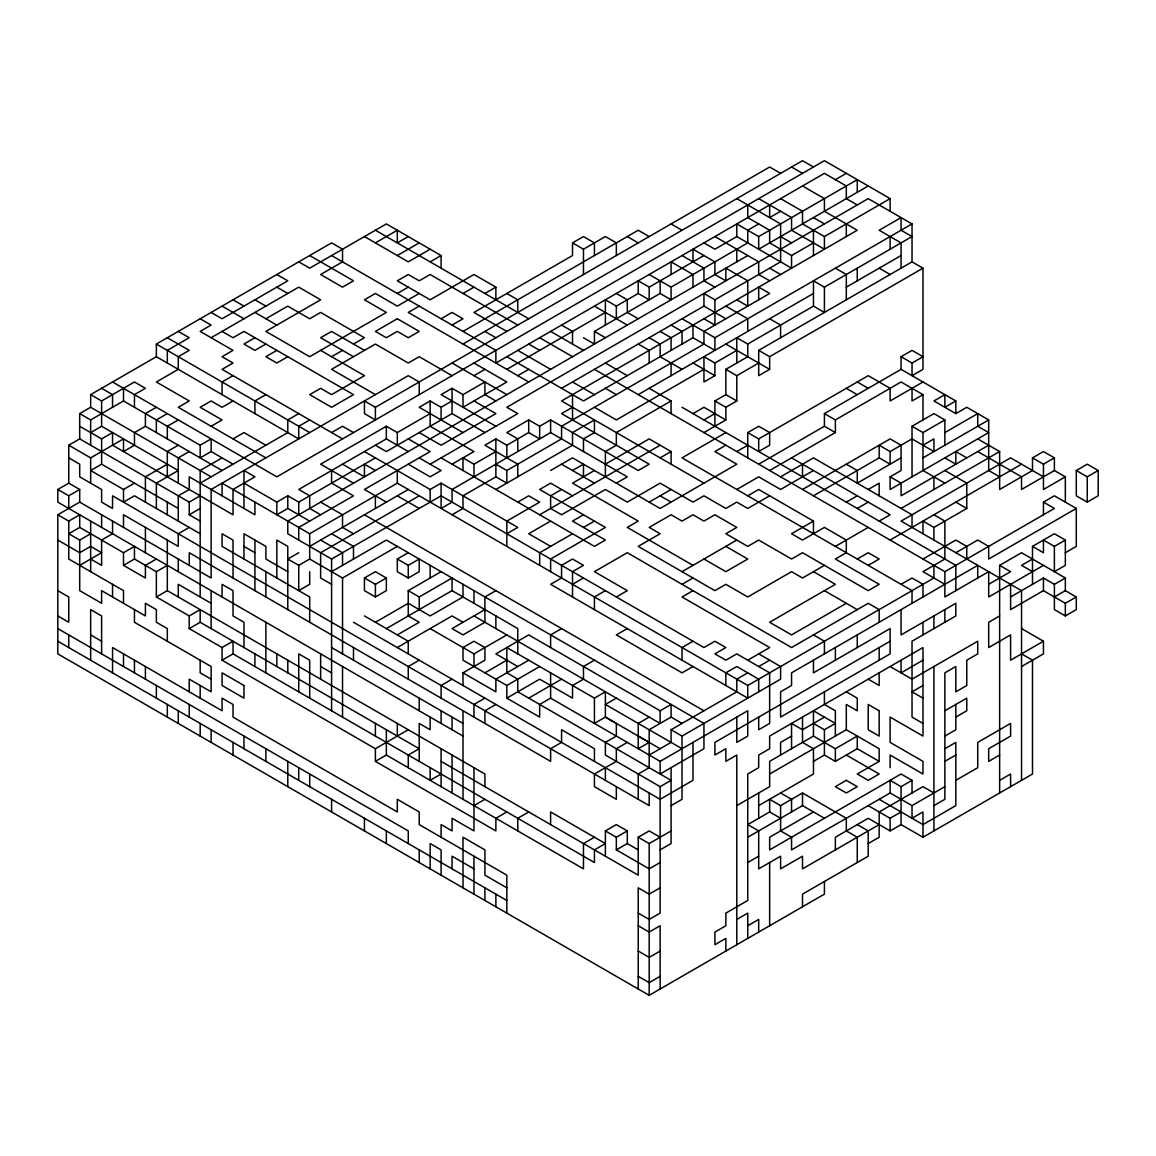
<?xml version="1.0" encoding="UTF-8"?>
<svg xmlns="http://www.w3.org/2000/svg" width="1156" height="1156" viewBox="0 0 1156 1156"><rect width="100%" height="100%" fill="white"/><g stroke="black" fill="none" stroke-linecap="round" stroke-linejoin="round"><path stroke-width="1.5" d="M309.692 419.931L298.739 426.246L298.739 438.89L156.363 356.698L156.363 344.055L331.584 242.89L342.537 249.205L342.537 261.863L320.631 274.507L342.537 287.15L353.49 280.821L309.692 255.534M211.129 476.836L90.659 407.288L90.659 394.63L156.363 356.698M463.007 736.069L57.8 502.123L57.8 489.479L68.753 483.15L68.753 445.219L79.706 438.89L79.706 413.602L90.659 407.288M90.659 394.63L101.612 400.959L134.457 381.986L145.41 388.315L134.457 394.63L134.457 407.288M211.129 337.725L298.739 287.15L320.631 299.794L265.88 331.411L309.692 356.698L386.35 312.438L364.443 299.794L375.397 293.465L397.303 306.123L419.209 293.465M375.397 242.89L397.303 230.246L397.303 242.89L408.256 236.561M79.706 413.602L90.659 419.931L123.504 400.959L200.176 445.219L211.129 438.89L211.129 451.548L233.021 464.192M265.88 318.767L287.786 306.123L309.692 318.767L320.631 312.438L364.443 337.725L353.49 344.055M90.659 432.575L101.612 426.246L178.27 470.506L156.363 483.15L156.363 508.452M254.927 337.725L243.974 344.055L254.927 350.369L265.88 344.055M397.303 255.534L419.209 242.89M79.706 426.246L101.612 438.89L112.551 432.575L112.551 445.219L233.021 514.767L233.021 489.479L254.927 476.836L243.974 470.506L243.974 508.452M156.363 407.288L145.41 413.602L145.41 426.246L222.068 470.506M430.148 249.205L408.256 261.863L364.443 236.561M68.753 445.219L90.659 457.863L123.504 438.89L123.504 451.548L134.457 445.219L134.457 432.575L145.41 426.246M167.317 413.602L156.363 419.931L156.363 432.575M233.021 375.671L222.068 381.986L222.068 394.63M276.833 350.369L265.88 356.698L276.833 363.027L287.786 356.698M430.148 261.863L441.101 255.534L441.101 268.178M178.27 508.452L101.612 464.192L90.659 470.506L123.504 489.479L134.457 483.15M178.27 419.931L167.317 426.246L167.317 438.89M397.303 293.465L408.256 287.15M57.8 489.479L68.753 495.808L79.706 489.479L79.706 502.123L57.8 514.767L57.8 653.877L649.181 995.316L824.416 894.137L824.416 881.493M233.021 400.959L222.068 407.288L211.129 400.959L200.176 407.288L222.068 419.931L211.129 426.246M178.27 445.219L167.317 451.548L167.317 476.836M265.88 394.63L254.927 400.959L254.927 413.602M331.584 356.698L342.537 350.369M419.209 306.123L408.256 312.438L528.711 381.986M57.8 514.767L68.753 521.096L79.706 514.767L79.706 527.411L68.753 533.74L79.706 540.069L90.659 533.74M167.317 464.192L145.41 476.836L145.41 502.123M189.223 451.548L178.27 457.863L178.27 483.15M463.007 293.465L473.96 287.15M211.129 451.548L200.176 457.863L200.176 445.219M233.021 438.89L243.974 432.575L265.88 445.219M441.101 318.767L452.054 312.438L463.007 318.767L452.054 325.082M484.913 293.465L495.866 287.15L495.866 299.794M506.819 331.411L473.96 312.438L572.523 255.534L572.523 242.89L583.477 236.561L594.43 242.89L594.43 255.534M222.068 457.863L200.176 470.506L200.176 596.973M298.739 413.602L287.786 419.931L287.786 432.575L200.176 483.15M572.523 242.89L583.477 249.219L605.383 236.561L616.336 242.89L616.336 255.534M463.007 331.411L638.228 230.246L649.181 236.561M79.706 565.356L101.612 552.712L90.659 546.383L79.706 552.712L57.8 540.069M79.706 438.89L189.223 502.123L200.176 495.808M463.007 344.055L769.65 167.013L780.603 173.342M123.504 552.712L134.457 546.383L134.457 559.027L123.504 565.356L123.504 552.712L79.706 527.411M189.223 502.123L189.223 514.767L200.176 508.452M331.584 432.575L342.537 426.246L353.49 432.575M375.397 407.288L375.397 419.931L364.443 413.602L364.443 400.959L375.397 407.288L802.51 160.698L813.463 167.013M189.223 527.411L178.27 533.74L178.27 546.383L123.504 514.767L123.504 527.411M156.363 559.027L145.41 565.356L145.41 578L123.504 565.356M430.148 413.602L397.303 432.575L386.35 426.246L320.631 464.192L353.49 483.15M452.054 400.959L441.101 407.288L430.148 400.959L419.209 407.288L463.007 432.575M495.866 400.959L484.913 394.63L484.913 381.986L463.007 394.63L452.054 388.315L441.101 394.63L495.866 426.246M473.96 375.671L484.913 369.342M134.457 559.027L156.363 571.671L167.317 565.356M243.974 483.15L276.833 502.123L287.786 495.794L298.739 502.123L375.397 457.863M408.256 451.548L386.35 438.89L298.739 489.479L309.692 495.794L309.692 508.452L320.631 514.767M506.819 369.342L605.383 312.438M605.383 325.082L605.383 299.794L616.336 306.123L638.228 293.465L649.181 299.794L649.181 287.15L703.946 255.534M813.463 242.89L791.557 255.534L791.557 268.178L736.791 236.561L714.899 249.205L703.946 242.89M758.697 223.917L747.744 230.246L747.744 242.89L671.087 287.15L649.181 274.507M780.603 211.273L769.65 217.603L769.65 204.944M835.369 179.657L846.308 173.342M309.692 521.096L287.786 508.452L276.833 514.767L276.833 502.123M484.913 432.575L452.054 413.602L386.35 451.548L375.397 445.219M517.772 375.671L528.711 369.342M583.477 337.725L594.43 344.055L594.43 331.411L660.134 293.465L671.087 299.794L671.087 287.15M736.791 236.561L736.791 223.917L758.697 236.561L857.261 179.657L857.261 192.301M156.363 571.671L156.363 596.973L167.317 590.644L484.913 774.014L484.913 786.658M747.744 255.534L287.786 521.096L287.786 533.74L331.584 559.027L441.101 495.808L703.946 647.548L714.899 641.233L725.852 647.548L714.899 653.877L725.852 660.192L736.791 653.877L769.65 672.835L769.65 723.425L758.697 729.754L758.697 717.096M868.214 185.986L758.697 249.205L758.697 236.561M222.068 495.808L222.068 483.15L309.692 533.74L397.303 483.15L747.744 685.479L933.932 578L933.932 565.356M430.148 464.192L517.772 413.602L506.819 407.288L868.214 198.63L912.026 223.917L912.026 261.863L758.697 350.369L758.697 375.671L769.65 369.342L769.65 356.698L922.979 268.178L922.979 369.342L912.026 375.671L912.026 363.027L922.979 356.698L912.026 350.384L901.073 356.698L901.073 369.342L955.824 400.959L955.824 413.602L933.932 400.959L944.871 394.644L944.871 407.288L955.824 400.959M561.57 388.315L703.946 306.123L725.852 318.767M703.946 306.123L703.946 293.465L714.899 299.794L780.603 261.863L780.603 223.917L736.791 198.63M780.603 198.63L802.51 211.273L802.51 223.917L824.416 236.561L890.12 198.63L890.12 211.273M156.363 596.973L189.223 615.931L200.176 609.617L200.176 622.26L419.209 748.712L408.256 755.041L408.256 767.685M298.739 552.712L287.786 559.027L298.739 565.356L309.692 559.027L342.537 578L397.303 546.383M309.692 546.383L408.256 489.479M452.054 464.192L473.96 451.548L430.148 426.246L430.148 400.959M572.523 407.288L561.57 413.602L649.181 464.192L638.228 470.506L550.617 419.931L539.664 426.246L539.664 438.89L528.711 432.575L506.819 445.219L495.866 438.89L484.913 445.219L517.772 464.192L517.772 476.836M539.664 426.246L528.711 419.931L506.819 432.575L517.772 438.89L517.772 451.548M189.223 615.931L189.223 628.589L200.176 622.26M419.209 495.808L320.631 552.712L320.631 578L331.584 584.315M364.443 451.548L430.148 489.479L441.101 483.15L517.772 527.411L506.819 533.74M463.007 470.506L463.007 457.863L473.96 464.192L495.866 451.548M682.04 318.767L714.899 337.725L714.899 350.369L692.993 337.725L583.477 400.959L506.819 356.698M616.336 483.15L627.289 476.836L550.617 432.575L452.054 489.479L452.054 502.123L441.101 508.452L441.101 483.15M714.899 337.725L912.026 223.917M331.584 571.671L386.35 540.054L703.946 723.425L703.946 748.712L660.134 774L660.134 761.356L747.744 710.781L747.744 736.069L736.791 742.398L736.791 717.096M495.866 464.192L506.819 470.506L506.819 483.15L495.866 476.836L463.007 495.808L463.007 508.452L452.054 514.767M506.819 470.506L561.57 438.89L561.57 426.246L703.946 344.055L703.946 331.411L769.65 293.465L758.697 287.15L758.697 299.794M638.228 394.63L813.463 293.465M824.416 287.15L824.416 312.438L813.463 306.123L813.463 280.821L824.416 287.15L912.026 236.561L901.073 230.246L901.073 217.603L879.167 230.246L901.073 242.89L901.073 268.178M222.068 647.548L233.021 641.233L233.021 653.877L222.068 660.192L222.068 647.548L189.223 628.589M495.866 489.479L572.523 445.219L572.523 432.575L594.43 419.931L594.43 432.575L583.477 438.89L583.477 451.548M703.946 369.342L616.336 419.931L594.43 407.288M714.899 363.027L714.899 375.671L703.946 381.986L703.946 356.698L714.899 363.027L736.791 350.369M736.791 363.027L736.791 337.725L747.744 344.055L813.463 306.123M846.308 287.15L901.073 255.534M364.443 578L375.397 571.671L386.35 578L386.35 590.644L375.397 596.973L364.443 590.644L364.443 578L375.397 584.315L386.35 578M397.303 559.027L408.256 565.356L419.209 559.027L419.209 571.671L408.256 578L397.303 571.671L397.303 559.027L408.256 552.712M550.617 470.506L572.523 457.863L660.134 508.452L736.791 464.192L714.899 451.548L725.852 445.219M671.087 413.602L671.087 400.959L616.336 432.575L616.336 445.219L605.383 451.548L605.383 476.836M714.899 426.246L714.899 400.959L725.852 394.63L725.852 369.342L747.744 356.698L747.744 344.055M517.772 502.123L528.711 495.808L539.664 502.123L506.819 521.096L506.819 546.383M572.523 470.506L583.477 464.192L583.477 476.836M725.852 369.342L736.791 375.671L758.697 363.027M561.57 489.479L550.617 495.808L550.617 508.452L561.57 514.767L605.383 489.479L627.289 502.123L660.134 483.15L692.993 502.123L703.946 495.808L725.852 508.452L736.791 502.123L747.744 508.452L769.65 495.808M594.43 470.506L572.523 483.15L638.228 521.096L627.289 527.411L692.993 565.356M605.383 464.192L649.181 438.89L671.087 451.548L671.087 464.192M692.993 413.602L703.946 407.288L725.852 419.931L725.852 407.288L714.899 400.959M397.303 634.904L419.209 622.26L408.256 615.931L408.256 590.644L441.101 571.671M539.664 514.767L660.134 445.219M703.946 419.931L714.899 413.602M725.852 407.288L736.791 400.959L736.791 375.671M375.397 622.26L408.256 603.288L430.148 615.931L463.007 596.973L463.007 584.315M408.256 590.644L419.209 596.973L452.054 578L452.054 590.644L386.35 628.589M550.617 521.096L528.711 533.74L550.617 546.383M660.134 457.863L671.087 451.548M703.946 432.575L725.852 419.931M583.477 514.767L572.523 521.096L605.383 540.054L594.43 546.383L441.101 457.863M725.852 432.575L682.04 457.863L912.026 590.644L912.026 603.288M572.523 533.74L539.664 552.712L539.664 565.356M583.477 527.411L594.43 521.096M747.744 432.575L758.697 426.246L769.65 432.575L769.65 445.219L758.697 451.548L758.697 438.89L747.744 432.575L747.744 457.863M397.303 647.548L452.054 615.931L463.007 622.26M495.866 590.644L484.913 596.973L484.913 622.26L463.007 634.904L452.054 628.589L484.913 609.617M649.181 502.123L671.087 489.479M736.791 451.548L747.744 445.219M758.697 438.89L868.214 375.671L890.12 388.315L890.12 400.959L922.979 381.986M824.416 413.602L835.369 419.931L835.369 432.575L824.416 426.246L824.416 413.602L901.073 369.342M419.209 660.192L408.256 666.521L408.256 679.164M758.697 464.192L824.416 426.246M835.369 419.931L901.073 381.986L922.979 394.644L922.979 419.931M572.523 584.315L583.477 578M736.791 489.479L758.697 476.836L780.603 489.479L813.463 470.506M769.65 470.506L835.369 432.575M430.148 628.575L473.96 653.877L506.819 634.904M747.744 495.808L758.697 489.479L813.463 521.096L813.463 533.74M780.603 476.836L813.463 457.863L912.026 514.767L912.026 527.411M922.979 394.644L912.026 400.959L912.026 388.315M452.054 679.164L441.101 685.494L441.101 698.137M463.007 685.494L463.007 672.835L484.913 660.192L484.913 647.548L473.96 641.233L463.007 647.548L463.007 660.192L506.819 685.494L539.664 666.521M605.383 590.644L594.43 596.973L594.43 609.617M484.913 672.835L506.819 660.192L517.772 666.521M561.57 628.575L550.617 634.904L550.617 647.548M616.336 596.973L627.289 590.644L594.43 571.671L627.289 552.712L791.557 647.548L868.214 603.288L879.167 609.617L879.167 622.26M802.51 489.479L890.12 438.89L901.073 445.219L901.073 470.506L890.12 476.836L890.12 489.479L988.683 432.575L977.73 426.246L977.73 413.602L944.871 432.575M912.026 476.836L912.026 426.246L933.932 413.602L944.871 419.931L944.871 445.219M222.068 660.192L375.397 748.712L408.256 729.754M528.711 660.192L495.866 679.164L495.866 691.808L463.007 672.835M682.04 571.671L736.791 540.054M813.463 495.808L879.167 457.863L890.12 464.192L890.12 451.548L879.167 445.219L879.167 457.863M890.12 451.548L912.026 438.904L933.932 451.548L933.932 438.89L922.979 445.219M912.026 426.246L922.979 432.575L944.871 419.931M955.824 413.602L966.777 407.288L988.683 419.931L988.683 470.506L999.637 476.836M375.397 748.712L375.397 761.356L386.35 755.041L583.477 868.85L583.477 843.562L594.43 837.233M484.913 698.137L473.96 704.452L473.96 717.096M682.04 584.315L692.993 578M901.073 457.863L857.261 483.15L857.261 470.506L846.308 464.192M495.866 704.452L484.913 710.781L484.913 723.425M506.819 685.494L506.819 698.137L539.664 679.164L572.523 698.137L572.523 685.494L583.477 679.164L583.477 666.521L594.43 660.192M627.289 628.575L616.336 634.904L682.04 672.835L692.993 666.521M692.993 590.644L682.04 596.973L769.65 647.548L747.744 660.192M813.463 521.096L791.557 533.74L802.51 540.054L824.416 527.411L846.308 540.054L846.308 552.712L835.369 559.027L879.167 584.315L868.214 590.644L802.51 552.712L791.557 559.027L758.697 540.054L747.744 546.383L725.852 533.74L736.791 527.411L714.899 514.767L703.946 521.096L692.993 514.767L682.04 521.096L671.087 514.767L649.181 527.411L660.134 533.74L638.228 546.383L714.899 590.644L725.852 584.315L747.744 596.973L791.557 571.671L802.51 578L824.416 565.356M846.308 502.123L857.261 495.808M868.214 489.479L879.167 483.15L879.167 495.808M922.979 457.863L988.683 419.931M528.711 698.137L561.57 679.164M857.261 508.452L868.214 502.123M660.134 761.356L550.617 698.137L539.664 704.452L539.664 717.096L506.819 698.137M988.683 445.219L901.073 495.808L901.073 483.15L890.12 476.836M441.101 774.014L430.148 780.329L430.148 767.685M835.369 546.383L868.214 527.411M879.167 521.096L890.12 514.767L791.557 457.863M901.073 508.452L999.637 451.548L999.637 489.479L1032.496 470.506L1032.496 457.863L1043.449 451.548L1054.388 457.863L1054.388 470.506L1065.341 476.836L1065.341 502.123M594.43 698.137L605.383 691.808L605.383 717.096L616.336 723.425L616.336 736.069L605.383 742.398L605.383 755.041L660.134 786.658L671.087 780.329L517.772 691.808L517.772 679.164L506.819 672.835L506.819 647.548L594.43 698.137L594.43 723.425L605.383 717.096L660.134 748.712M692.993 641.233L682.04 647.548L682.04 660.192M616.336 698.137L605.383 704.452L682.04 748.712M857.261 559.027L868.214 552.712L879.167 559.027L868.214 565.356M890.12 540.054L1021.543 464.192M922.979 533.74L922.979 521.096L933.932 527.411L966.777 508.452L966.777 483.15L944.871 470.506M1032.496 457.863L1043.449 464.192L1054.388 457.863M473.96 805.616L484.913 799.302M1054.388 470.506L1021.543 489.479L1021.543 476.836L977.73 451.548M649.181 717.096L638.228 723.425L638.228 748.712L649.181 742.398L638.228 736.069M506.819 660.192L495.866 653.877L528.711 634.904L660.134 710.781L671.087 704.452L671.087 717.096L649.181 729.739L649.181 767.685L638.228 774L638.228 799.302M846.308 603.288L791.557 634.904L769.65 622.26L835.369 584.315L813.463 571.671M922.979 559.027L955.824 540.069L966.777 546.383L966.777 559.027M1065.341 476.836L1043.449 489.479L1043.449 464.192M1076.294 470.506L1087.247 464.192L1098.2 470.506L1098.2 495.808L1087.247 502.123L1076.294 495.808L1076.294 470.506L1087.247 476.836L1098.2 470.506M506.819 811.946L495.866 818.275L495.866 830.918L375.397 761.356M627.289 742.398L616.336 748.712L616.336 761.356L594.43 774.014L594.43 786.658L616.336 799.302L616.336 786.658M747.744 672.835L736.791 679.164L736.791 691.808L671.087 729.739L671.087 742.398L649.181 755.041M758.697 666.521L769.65 660.192M901.073 584.315L912.026 578L922.979 584.315L922.979 596.973M955.824 552.712L977.73 540.069L988.683 546.383L988.683 559.027L1076.294 508.452L1076.294 546.383L1065.341 552.712M1043.449 514.767L1043.449 502.123L1054.388 495.808L1076.294 508.452M528.711 811.946L517.772 818.275L517.772 830.918M594.43 369.342L944.871 571.671L1054.388 508.452L1043.449 502.123M671.087 729.739L682.04 736.069L780.603 679.164L780.603 666.521L758.697 653.877M999.637 792.973L999.637 565.356L1021.543 552.712L1065.341 578L1065.341 590.644L1054.388 596.973M1032.496 584.329L1032.496 546.383L1054.388 533.74L1065.341 540.069L1065.341 565.356L1054.388 571.685L1054.388 546.383L1065.341 540.069M890.12 641.233L714.899 742.398L714.899 755.041L725.852 748.712L725.852 761.356L736.791 755.041L736.791 944.727M988.683 584.315L1010.59 571.685L999.637 565.356M1032.496 559.027L1021.543 565.356L1032.496 571.685M1043.449 565.356L988.683 596.973L988.683 571.671L944.871 596.973L944.871 571.671M605.383 856.206L605.383 830.918L616.336 824.589L627.289 830.918L627.289 843.562L616.336 849.877L616.336 837.233L627.289 830.918M1010.59 596.973L1043.449 578L1054.388 584.329L1065.341 578M671.087 805.616L682.04 799.302L682.04 736.069M791.557 736.069L780.603 742.398L780.603 755.041M824.416 717.11L802.51 729.754L791.557 723.425L791.557 748.712M922.979 660.192L901.073 672.835L901.073 660.192M999.637 615.931L988.683 622.26L988.683 647.548L1010.59 634.904L1010.59 660.192L1043.449 641.233L1043.449 653.877L1021.543 666.521M1054.388 584.329L1054.388 609.617L1065.341 615.931L1076.294 609.617L1076.294 596.973L1065.341 603.288L1043.449 590.644L1010.59 609.617L1010.59 584.315M441.101 761.356L638.228 875.179L638.228 837.233L649.181 830.918L660.134 837.233M813.463 761.37L824.416 755.041L835.369 761.37L857.261 748.712L857.261 736.069L835.369 748.712L813.463 736.069L769.65 761.356L769.65 786.658L736.791 805.616M813.463 723.425L824.416 729.754L835.369 723.425L813.463 710.781L813.463 736.069M638.228 837.233L649.181 843.562L671.087 830.918M769.65 774.014L846.308 729.754L879.167 748.712L879.167 761.37L857.261 774.014L868.214 780.329L879.167 774.014L846.308 755.041M922.979 685.494L912.026 691.808L922.979 698.137M660.134 849.877L671.087 843.562L671.087 767.685M660.134 862.52L649.181 868.85L616.336 849.877M758.697 805.616L813.463 774.014L813.463 748.712L802.51 742.398L802.51 717.096M857.261 862.535L857.261 837.233L846.308 830.918L846.308 818.275L802.51 792.973L780.603 805.616L769.65 799.302L769.65 811.946L747.744 824.589L758.697 830.918L758.697 868.85L780.603 856.206L780.603 868.85L802.51 856.206L802.51 868.85L879.167 824.589M944.871 710.781L966.777 698.137L966.777 710.781L955.824 717.096M660.134 887.822L649.181 894.137L638.228 887.822L638.228 988.987M747.744 837.233L802.51 805.616L824.416 818.275M813.463 811.946L769.65 837.233L769.65 849.877L901.073 774.014L912.026 780.329L912.026 792.973M944.871 736.069L955.824 729.754L955.824 704.452M747.744 862.535L758.697 856.206M944.871 748.712L955.824 742.398L955.824 805.631L922.979 824.589L879.167 799.302M944.871 786.658L912.026 805.616L890.12 792.973L791.557 849.877L791.557 837.233L780.603 830.918L780.603 805.616M890.12 792.973L890.12 780.329L901.073 786.658L912.026 780.329M944.871 761.356L955.824 755.041M660.134 951.056L649.181 957.37L638.228 951.056M868.214 805.631L890.12 818.275L901.073 811.946M955.824 780.329L977.73 767.685L977.73 742.398L1010.59 723.425L1010.59 736.069L988.683 748.712L988.683 761.37L999.637 755.041M736.791 919.439L747.744 913.11L747.744 938.397M868.214 843.562L879.167 837.233L879.167 811.946L922.979 786.658L933.932 792.973M835.369 849.877L835.369 837.233L868.214 818.275L890.12 830.918L901.073 824.589L922.979 837.233L1032.496 774.014L1032.496 660.192L1021.543 653.877M933.932 805.616L944.871 799.302L944.871 672.835L955.824 666.521L955.824 691.808L966.777 685.494L966.777 660.192L977.73 653.877L977.73 641.233L912.026 679.164L890.12 666.521M660.134 976.343L649.181 982.658L638.228 976.343M747.744 925.754L758.697 919.439L758.697 932.083M999.637 780.329L1010.59 774.014L1010.59 786.658M890.12 198.63L824.416 160.684L276.833 476.836L112.551 381.986M791.557 167.013L802.51 173.342M857.261 204.944L846.308 198.63L846.308 185.986L824.416 173.342L495.866 363.027L495.866 350.369L331.584 255.534M802.51 185.986L824.416 198.63L824.416 211.273L857.261 230.246L561.57 400.959L703.946 483.15M912.026 261.863L922.979 268.178M813.463 217.603L824.416 223.917M758.697 198.63L791.557 217.603L791.557 230.246L824.416 249.205L824.416 236.561M879.167 268.178L890.12 274.507M780.603 236.561L791.557 242.89M835.369 268.178L846.308 274.507L846.308 299.794M791.557 255.534L769.65 242.89L769.65 230.246L747.744 217.603L747.744 204.944M714.899 236.561L758.697 261.863L758.697 274.507L769.65 280.821M769.65 268.178L780.603 274.507M671.087 223.917L682.04 230.246M901.073 356.698L912.026 363.027M682.04 255.534L703.946 268.178L703.946 280.821L714.899 287.15M627.289 236.561L638.228 242.89M736.791 299.794L747.744 306.123L747.744 280.821L725.852 268.178L725.852 280.821L714.899 274.507L714.899 261.863L692.993 249.205L692.993 261.863M769.65 318.767L780.603 325.082L780.603 337.725M977.73 438.904L999.637 451.548M1043.449 476.836L1010.59 457.863L901.073 521.096L1021.543 590.644L1021.543 780.329M725.852 306.123L747.744 318.767L747.744 331.411M857.261 381.986L868.214 388.315M846.308 388.315L857.261 394.644M966.777 457.863L955.824 451.548L955.824 464.192L944.871 457.863M649.181 287.15L638.228 280.821L638.228 293.465M703.946 318.767L714.899 325.082L714.899 299.794M758.697 350.369L769.65 356.698M725.852 344.055L769.65 369.342M616.336 293.465L627.289 299.794L627.289 312.438L638.228 318.767M671.087 325.082L682.04 331.411L682.04 344.055M944.871 483.165L922.979 470.506L922.979 432.575M1054.388 546.383L1043.449 540.069L1043.449 552.712L1032.496 546.383M660.134 331.411L671.087 337.725L671.087 350.369M955.824 502.123L966.777 508.452M594.43 306.123L627.289 325.082M649.181 337.725L660.134 344.055L660.134 356.698L682.04 369.342M692.993 363.027L714.899 375.671M638.228 344.055L649.181 350.369L649.181 363.027M725.852 394.63L736.791 400.959M933.932 514.767L944.871 521.096L944.871 559.027L922.979 571.671L944.871 584.315M1065.341 590.644L1076.294 596.973M594.43 331.411L605.383 337.725M441.101 255.534L386.35 223.917L309.692 268.178L298.739 261.863M495.866 287.15L473.96 274.507L430.148 299.794L397.303 280.821L408.256 274.507L419.209 280.821L430.148 274.507L517.772 325.082M506.819 293.48L517.772 299.794L517.772 312.438M561.57 325.082L572.523 331.411L572.523 344.055M375.397 230.246L528.711 318.767M550.617 331.411L583.477 350.369M605.383 363.027L627.289 375.671M649.181 388.315L671.087 400.959M682.04 407.288L955.824 565.356L955.824 590.644M539.664 337.725L572.523 356.698M528.711 344.055L539.664 350.369M605.383 388.315L616.336 394.63M1021.543 628.589L1043.449 641.233M484.913 331.411L495.866 337.725M517.772 350.369L550.617 369.342M572.523 381.986L594.43 394.63M473.96 363.027L506.819 381.986L463.007 407.288L463.007 394.63M452.054 363.027L506.819 394.63M276.833 274.507L287.786 280.821L222.068 318.767L211.129 312.438M452.054 375.671L419.209 356.698L408.256 363.027L375.397 344.055L331.584 369.342L375.397 394.63M660.134 495.808L671.087 502.123M824.416 590.644L857.261 609.617M276.833 287.15L287.786 293.465M473.96 400.959L495.866 413.602L441.101 445.219L419.209 432.575M725.852 546.383L747.744 559.027L725.852 571.671L703.946 559.027M364.443 350.369L331.584 331.411L320.631 337.725L353.49 356.698M561.57 464.192L594.43 483.15M254.927 299.794L265.88 306.123M233.021 299.794L243.974 306.123M254.927 312.438L276.833 325.082M320.631 350.369L364.443 375.671L331.584 394.63L320.631 388.315L309.692 394.63L331.584 407.288L353.49 394.63L243.974 331.411L233.021 337.725L222.068 331.411M572.523 495.808L550.617 483.15L539.664 489.479L605.383 527.411L550.617 559.027L550.617 571.671M813.463 634.904L824.416 641.233L824.416 653.877M222.068 306.123L243.974 318.767M868.214 679.164L879.167 685.494L879.167 672.835M922.979 723.425L912.026 717.096L912.026 641.233L955.824 615.931L955.824 603.288L901.073 634.904L901.073 609.617M200.176 318.767L211.129 325.082L200.176 331.411L233.021 350.369L222.068 356.698L233.021 363.027L222.068 369.342L342.537 438.89M408.256 438.89L430.148 451.548L364.443 489.479L386.35 502.123M846.308 691.808L857.261 698.137L857.261 710.781L846.308 704.452L846.308 729.754M419.209 457.863L441.101 470.506L430.148 476.836L408.256 464.192M178.27 331.411L189.223 337.725L167.317 350.369L167.317 363.027M167.317 337.725L189.223 350.369L178.27 356.698L178.27 369.342L156.363 381.986L189.223 400.959L178.27 407.288L265.88 457.863M156.363 344.055L309.692 432.575M375.397 470.506L364.443 464.192L364.443 476.836L342.537 464.192M857.261 748.712L879.167 761.37M397.303 495.808L419.209 508.452M364.443 514.767L703.946 710.781M320.631 502.123L342.537 514.767L342.537 527.411L353.49 533.74M101.612 388.315L112.551 394.63L112.551 407.288M452.054 590.644L517.772 628.575L517.772 653.877M671.087 717.096L682.04 723.425M857.261 824.589L868.214 830.918L868.214 856.206L802.51 894.137L802.51 906.795M331.584 533.74L353.49 546.383L353.49 559.027M473.96 615.931L660.134 723.425L660.134 710.781M780.603 792.973L791.557 799.302L791.557 811.946M320.631 540.054L342.537 552.712L342.537 565.356M769.65 811.946L780.603 818.275M189.223 514.767L200.176 521.096M243.974 546.383L254.927 552.712M287.786 571.671L265.88 559.027L265.88 546.383L243.974 533.74L243.974 559.027M364.443 615.931L408.256 641.233L408.256 653.877M68.753 457.863L79.706 464.192L79.706 476.836L101.612 489.479L101.612 502.123L112.551 508.452L112.551 495.808L649.181 805.616L649.181 792.973M200.176 533.74L134.457 495.808L123.504 502.123L123.504 489.479M353.49 622.26L660.134 799.302L692.993 780.329L692.993 742.398M68.753 483.15L79.706 489.479M79.706 502.123L211.129 578L211.129 489.479L408.256 375.671L419.209 381.986L419.209 394.63M331.584 647.548L463.007 723.425M211.129 603.288L178.27 584.329L178.27 596.973M320.631 666.521L331.584 672.835M605.383 830.918L616.336 837.233M627.289 843.562L638.228 849.877M90.659 559.027L101.612 565.356L101.612 540.069L112.551 533.74L112.551 521.096M233.021 653.877L594.43 862.535L594.43 849.877L605.383 843.562L550.617 811.946L550.617 824.589M638.228 913.11L649.181 919.439L660.134 913.11L660.134 786.658M57.8 590.644L68.753 596.973L68.753 622.26L57.8 615.931M211.129 679.164L200.176 672.85L200.176 660.192M638.228 925.754L649.181 932.083L660.134 925.754L660.134 988.987M90.659 634.904L101.612 641.233M57.8 628.589L408.256 830.918L408.256 843.562M473.96 868.85L452.054 856.206L452.054 868.85M506.819 887.822L484.913 875.179L484.913 849.877L463.007 837.233L463.007 887.822M57.8 641.233L506.819 900.466M1087.247 476.836L1087.247 502.123M1065.341 603.288L1065.341 615.931M1043.449 578L1043.449 590.644M977.73 578L977.73 565.356L791.557 672.835L791.557 685.494L780.603 691.808L780.603 717.096L890.12 653.877L890.12 628.575L813.463 672.835L813.463 660.192M944.871 609.617L944.871 622.26M933.932 476.836L933.932 489.479M933.932 527.411L933.932 540.069M933.932 615.931L933.932 628.575M933.932 666.521L933.932 830.918M922.979 622.26L922.979 634.904M922.979 837.233L922.979 811.946L912.026 818.275L912.026 805.616M901.073 786.658L901.073 824.589M890.12 236.561L890.12 249.205M890.12 767.685L890.12 755.041L922.979 774.014L922.979 761.356L890.12 742.398L890.12 717.096L922.979 736.069L922.979 647.548L769.65 736.069L769.65 748.712L758.697 755.041L758.697 767.685L747.744 774.014L747.744 900.466L725.852 913.11L725.852 925.754L714.899 932.083L714.899 944.727L725.852 938.397L725.852 951.056M890.12 818.275L890.12 830.918M879.167 647.548L879.167 660.192M857.261 268.178L857.261 280.821M857.261 634.904L857.261 647.548M846.308 223.917L846.308 236.561M835.369 647.548L835.369 660.192M835.369 736.069L835.369 710.781L824.416 704.452L824.416 691.808M835.369 748.712L835.369 761.37M824.416 729.754L824.416 755.041M813.463 230.246L813.463 255.534M802.51 464.192L802.51 476.836M802.51 792.973L802.51 805.616M769.65 862.535L769.65 925.754M758.697 691.808L758.697 679.164L736.791 666.521L725.852 672.835L725.852 685.494M758.697 792.973L758.697 818.275M747.744 685.479L747.744 698.137L550.617 584.315L561.57 578L561.57 565.356L572.523 559.027L583.477 565.356L572.523 571.671L572.523 596.973M736.791 249.205L736.791 261.863M692.993 287.15L692.993 274.507L671.087 261.863L671.087 274.507M692.993 325.082L692.993 337.725M671.087 363.027L671.087 375.671M660.134 280.821L660.134 293.465M649.181 843.562L649.181 995.316M616.336 306.123L616.336 318.767M605.383 767.685L605.383 780.329M594.43 761.356L594.43 748.712L561.57 729.754L561.57 742.398L550.617 748.712L550.617 761.356L189.223 552.712L189.223 565.356M583.477 249.219L583.477 274.507M572.523 394.63L572.523 419.931M550.617 419.931L550.617 432.575M550.617 672.835L550.617 698.137M528.711 419.931L528.711 432.575M506.819 445.219L506.819 457.863M506.819 913.11L506.819 875.179L419.209 824.589L419.209 811.946L397.303 799.302L397.303 811.946L233.021 717.11L233.021 704.452L222.068 698.137L222.068 710.781L112.551 647.548L112.551 672.85M495.866 438.89L495.866 476.836M495.866 615.931L495.866 628.575M495.866 894.137L495.866 906.795M484.913 887.822L484.913 900.466M473.96 464.192L473.96 476.836M473.96 590.644L473.96 603.288M473.96 653.877L473.96 666.521M473.96 767.685L473.96 830.918L452.054 818.275L452.054 830.918L441.101 824.589L441.101 837.233M473.96 856.206L473.96 894.137M463.007 710.781L463.007 799.302M452.054 388.315L452.054 413.602M452.054 717.096L452.054 729.754M452.054 755.041L452.054 792.973M441.101 407.288L441.101 419.931M441.101 710.781L441.101 723.425M441.101 748.712L441.101 786.658M441.101 875.179L441.101 849.877L430.148 843.562L430.148 868.85M430.148 489.479L430.148 502.123M430.148 565.356L430.148 578M430.148 717.096L430.148 729.754L419.209 723.425L419.209 761.356M419.209 596.973L419.209 609.617M419.209 698.137L419.209 710.781M419.209 849.877L419.209 862.535M408.256 565.356L408.256 578M397.303 432.575L397.303 445.219M397.303 470.506L397.303 483.15M397.303 723.425L397.303 736.069M386.35 426.246L386.35 438.89M386.35 729.754L386.35 755.041M386.35 830.918L386.35 843.562M375.397 495.808L375.397 508.452M375.397 584.315L375.397 596.973M375.397 723.425L375.397 736.069M364.443 818.275L364.443 830.918M353.49 647.548L353.49 660.192M342.537 578L342.537 653.877M342.537 666.521L342.537 717.096M331.584 470.506L331.584 483.15L353.49 495.808L298.739 527.411L298.739 540.054M331.584 559.027L331.584 710.781M331.584 799.302L331.584 811.946M320.631 653.877L320.631 679.164M309.692 533.74L309.692 559.027M309.692 571.671L309.692 584.315L298.739 590.644L298.739 565.356M309.692 622.26L309.692 596.973L222.068 546.383L222.068 533.74L233.021 540.069L233.021 578M309.692 698.137L309.692 660.192L298.739 653.877L298.739 691.808M309.692 774.014L309.692 786.658M298.739 502.123L298.739 514.767M298.739 767.685L298.739 780.329M287.786 495.794L287.786 508.452M287.786 609.617L287.786 546.383L276.833 540.054L276.833 578M287.786 660.192L287.786 672.85M287.786 761.37L287.786 786.658M276.833 653.877L276.833 666.521M265.88 571.671L265.88 596.973M265.88 622.26L265.88 672.85M265.88 748.712L265.88 761.37M254.927 502.123L254.927 514.767L189.223 476.836L189.223 489.479L178.27 495.808L178.27 521.096M254.927 540.069L254.927 590.644M254.927 653.877L254.927 666.521M243.974 647.548L243.974 622.26L233.021 615.931L233.021 590.644L222.068 584.329L222.068 596.973M243.974 736.069L243.974 748.712M233.021 742.398L233.021 755.041M211.129 590.644L211.129 628.589M211.129 729.754L211.129 742.398M200.176 685.494L200.176 698.137M200.176 723.425L200.176 736.069M189.223 691.808L189.223 679.164L211.129 691.808L211.129 666.521L134.457 622.26L134.457 609.617M189.223 704.452L189.223 717.11M178.27 559.027L178.27 571.671M178.27 710.781L178.27 723.425M167.317 502.123L167.317 514.767M167.317 540.069L167.317 590.644M167.317 641.233L167.317 628.589L156.363 622.26L156.363 609.617L145.41 603.288L145.41 615.931L101.612 590.644L101.612 603.288L79.706 590.644L79.706 540.069M167.317 704.452L167.317 717.11M156.363 685.494L156.363 698.137M145.41 527.411L145.41 552.712M145.41 666.521L145.41 679.164M134.457 660.192L134.457 672.85M123.504 388.315L123.504 400.959M123.504 603.288L123.504 590.644L68.753 559.027L68.753 521.096M123.504 653.877L123.504 666.521M112.551 584.329L112.551 596.973M101.612 400.959L101.612 426.246M101.612 438.89L101.612 464.192M101.612 514.767L101.612 527.411M101.612 653.877L101.612 615.931L90.659 609.617L90.659 660.192M90.659 419.931L90.659 445.219M90.659 457.863L90.659 483.15M90.659 521.096L90.659 571.671M68.753 495.808L68.753 508.452M68.753 634.904L68.753 647.548M397.303 318.767L375.397 331.411L386.35 337.725L397.303 331.411L408.256 337.725L419.209 331.411L397.303 318.767M846.308 780.329L835.369 786.658L846.308 792.973L857.261 786.658L846.308 780.329M879.167 710.781L868.214 704.452L868.214 729.754L879.167 736.069L879.167 710.781M243.974 685.494L222.068 672.85L222.068 685.494L243.974 698.137L243.974 685.494"/></g></svg>
